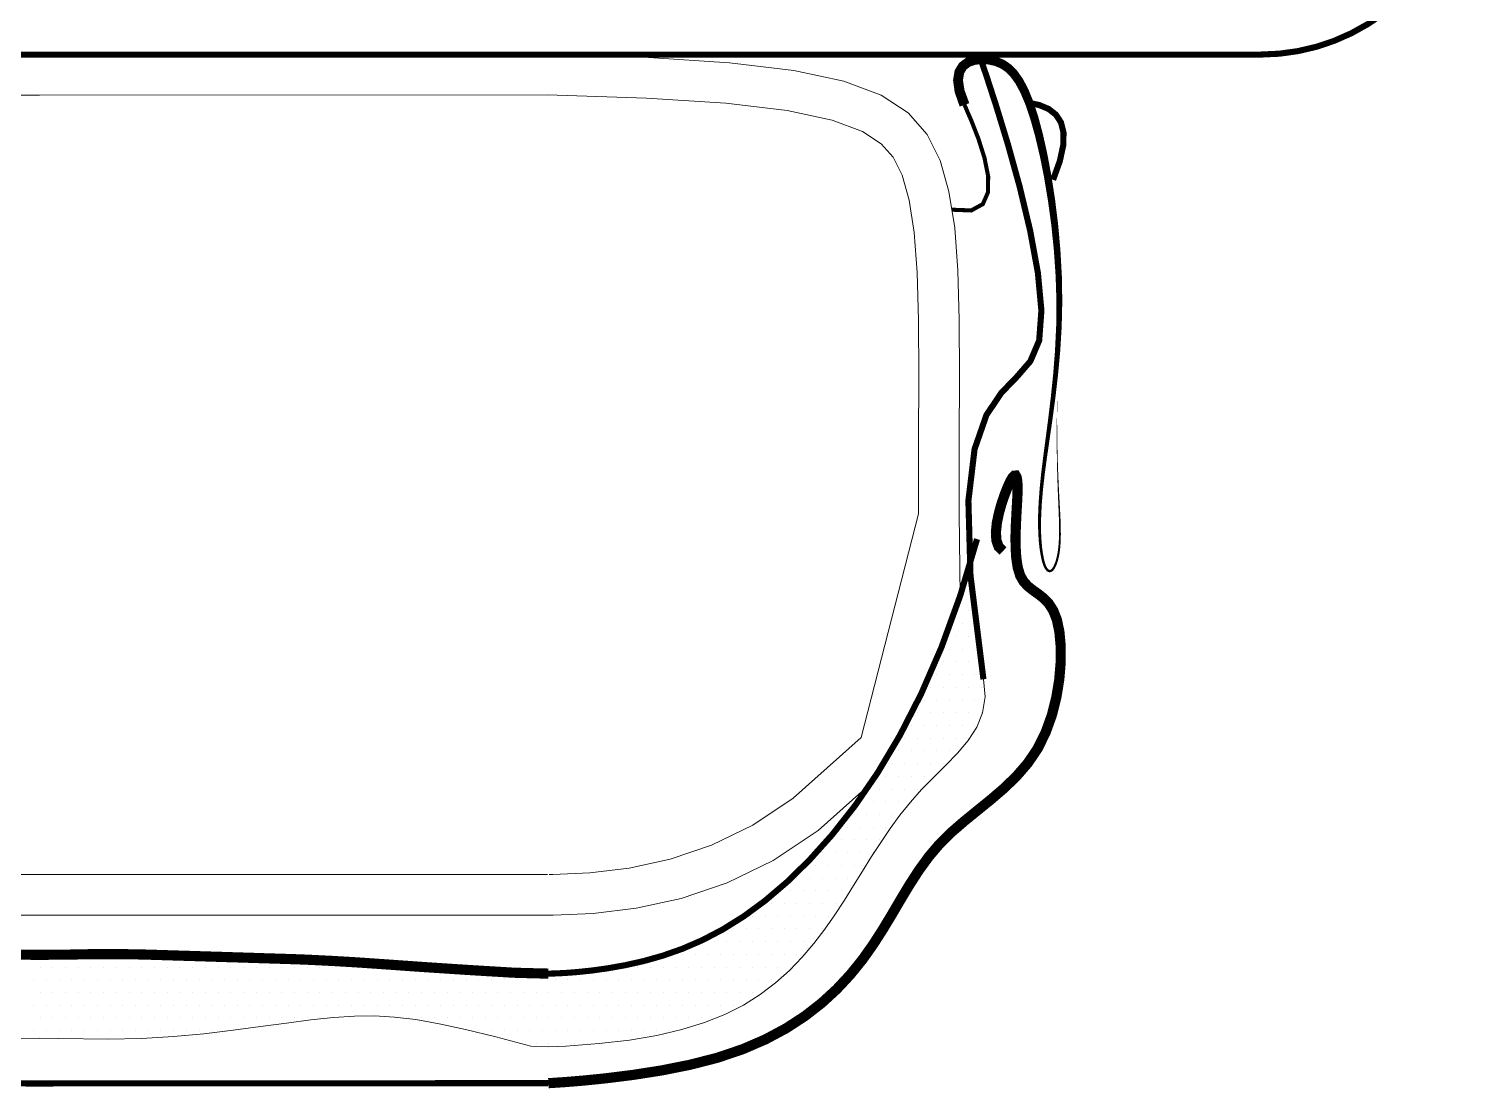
# Model space of a CAD drawing. Header units: millimetres. Extents: x 15905 to 65459, y 54615 to 76704.
# Drawn here: x 50284 to 50990, y 58424 to 58945 of the extents above; entities that cross this region are included whole.
import ezdxf

# ---------------------------------------------------------------- set-up
doc = ezdxf.new("R2010")
doc.units = ezdxf.units.MM
doc.layers.add('Столы', color=250, linetype='Continuous', lineweight=5)

# ---------------------------------------------------------------- blocks, each defined once
blk = doc.blocks.new('ОГ54_на6персон_стол1400х900')
for p, q in [((0, -620.68), (-250, -620.52)), ((0, -620.68), (250, -620.52)), ((-249.36, -640.51), (0, -640.67)), ((249.36, -640.51), (0, -640.67)), ((298.15, -642.07), (249.36, -640.51)), ((337.11, -644.6), (298.15, -642.07)), ((367.31, -648.25), (337.11, -644.6)), ((389.47, -652.99), (367.31, -648.25)), ((404.42, -658.56), (389.47, -652.99)), ((413.57, -664.5), (404.42, -658.56)), ((419.35, -671.11), (413.57, -664.5)), ((423.76, -679.98), (419.35, -671.11)), ((427.27, -692.27), (423.76, -679.98)), ((429.75, -708.17), (427.27, -692.27)), ((431.23, -727.81), (429.75, -708.17)), ((431.88, -751.29), (431.23, -727.81)), ((432, -778.76), (431.88, -751.29)), ((431.89, -810.39), (432, -778.76)), ((431.89, -846.4), (431.89, -810.39)), ((403.61, -956.23), (431.89, -846.4)), ((456.47, -881.63), (456.47, -881.63)), ((453.35, -887.88), (453.35, -887.88)), ((456.47, -894.13), (456.47, -894.13)), ((453.35, -900.38), (453.35, -900.38)), ((459.6, -900.38), (459.6, -900.38)), ((450.22, -906.63), (450.22, -906.63)), ((456.47, -906.63), (456.47, -906.63)), ((447.1, -912.88), (447.1, -912.88)), ((453.35, -912.88), (453.35, -912.88)), ((459.6, -912.88), (459.6, -912.88)), ((440.85, -925.38), (440.85, -925.38)), ((443.97, -919.13), (443.97, -919.13)), ((447.1, -925.38), (447.1, -925.38)), ((450.22, -919.13), (450.22, -919.13)), ((453.35, -925.38), (453.35, -925.38)), ((456.47, -919.13), (456.47, -919.13)), ((459.6, -925.38), (459.6, -925.38)), ((437.72, -931.63), (437.72, -931.63)), ((443.97, -931.63), (443.97, -931.63)), ((450.22, -931.63), (450.22, -931.63)), ((456.47, -931.63), (456.47, -931.63)), ((462.72, -931.63), (462.72, -931.63)), ((463.78, -927.72), (464.58, -936.38)), ((434.6, -937.88), (434.6, -937.88)), ((440.85, -937.88), (440.85, -937.88)), ((447.1, -937.88), (447.1, -937.88)), ((453.35, -937.88), (453.35, -937.88)), ((459.6, -937.88), (459.6, -937.88)), ((464.58, -936.38), (463.36, -944.17)), ((431.47, -944.13), (431.47, -944.13)), ((437.72, -944.13), (437.72, -944.13)), ((443.97, -944.13), (443.97, -944.13)), ((450.22, -944.13), (450.22, -944.13)), ((456.47, -944.13), (456.47, -944.13)), ((463.36, -944.17), (460.47, -951.27)), ((462.72, -944.13), (462.72, -944.13)), ((428.35, -950.38), (428.35, -950.38)), ((434.6, -950.38), (434.6, -950.38)), ((440.85, -950.38), (440.85, -950.38)), ((447.1, -950.38), (447.1, -950.38)), ((453.35, -950.38), (453.35, -950.38)), ((460.47, -951.27), (456.26, -957.82)), ((459.6, -950.38), (459.6, -950.38)), ((403.61, -956.23), (370.33, -986.13)), ((425.22, -956.63), (425.22, -956.63)), ((431.47, -956.63), (431.47, -956.63)), ((437.72, -956.63), (437.72, -956.63)), ((443.97, -956.63), (443.97, -956.63)), ((450.22, -956.63), (450.22, -956.63)), ((456.26, -957.82), (451.1, -963.99)), ((456.47, -956.63), (456.47, -956.63)), ((422.1, -962.88), (422.1, -962.88)), ((428.35, -962.88), (428.35, -962.88)), ((434.6, -962.88), (434.6, -962.88)), ((440.85, -962.88), (440.85, -962.88)), ((451.1, -963.99), (445.33, -969.94)), ((447.1, -962.88), (447.1, -962.88)), ((415.85, -975.38), (415.85, -975.38)), ((418.97, -969.13), (418.97, -969.13)), ((422.1, -975.38), (422.1, -975.38)), ((425.22, -969.13), (425.22, -969.13)), ((428.35, -975.38), (428.35, -975.38)), ((431.47, -969.13), (431.47, -969.13)), ((434.6, -975.38), (434.6, -975.38)), ((437.72, -969.13), (437.72, -969.13)), ((445.33, -969.94), (439.32, -975.83)), ((443.97, -969.13), (443.97, -969.13)), ((406.47, -981.63), (406.47, -981.63)), ((412.72, -981.63), (412.72, -981.63)), ((418.97, -981.63), (418.97, -981.63)), ((425.22, -981.63), (425.22, -981.63)), ((433.41, -981.81), (427.89, -988.03)), ((431.47, -981.63), (431.47, -981.63)), ((439.32, -975.83), (433.41, -981.81)), ((370.33, -986.13), (350.46, -999.37)), ((403.96, -982.8), (382.62, -1001.97)), ((403.35, -987.88), (403.35, -987.88)), ((409.6, -987.88), (409.6, -987.88)), ((415.85, -987.88), (415.85, -987.88)), ((422.1, -987.88), (422.1, -987.88)), ((427.89, -988.03), (422.75, -994.47)), ((428.35, -987.88), (428.35, -987.88)), ((400.22, -994.13), (400.22, -994.13)), ((406.47, -994.13), (406.47, -994.13)), ((412.72, -994.13), (412.72, -994.13)), ((422.75, -994.47), (417.92, -1001.11)), ((418.97, -994.13), (418.97, -994.13)), ((350.46, -999.37), (330.2, -1009.18)), ((382.62, -1001.97), (360.41, -1016.77)), ((397.1, -1000.38), (397.1, -1000.38)), ((403.35, -1000.38), (403.35, -1000.38)), ((409.6, -1000.38), (409.6, -1000.38)), ((417.92, -1001.11), (413.3, -1007.92)), ((415.85, -1000.38), (415.85, -1000.38)), ((330.2, -1009.18), (309.85, -1016.07)), ((387.72, -1006.63), (387.72, -1006.63)), ((393.97, -1006.63), (393.97, -1006.63)), ((400.22, -1006.63), (400.22, -1006.63)), ((406.47, -1006.63), (406.47, -1006.63)), ((413.3, -1007.92), (408.83, -1014.87)), ((412.72, -1006.63), (412.72, -1006.63)), ((309.85, -1016.07), (289.77, -1020.48)), ((360.41, -1016.77), (337.79, -1027.73)), ((384.6, -1012.88), (384.6, -1012.88)), ((390.85, -1012.88), (390.85, -1012.88)), ((397.1, -1012.88), (397.1, -1012.88)), ((403.35, -1012.88), (403.35, -1012.88)), ((408.83, -1014.87), (404.42, -1021.93)), ((409.6, -1012.88), (409.6, -1012.88)), ((-247.89, -1023.66), (0, -1023.66)), ((247.89, -1023.66), (0, -1023.66)), ((247.89, -1023.66), (249.61, -1023.63)), ((252.11, -1023.66), (250.39, -1023.63)), ((270.38, -1022.87), (252.11, -1023.66)), ((289.77, -1020.48), (270.38, -1022.87)), ((381.47, -1019.13), (381.47, -1019.13)), ((387.72, -1019.13), (387.72, -1019.13)), ((393.97, -1019.13), (393.97, -1019.13)), ((404.42, -1021.93), (399.99, -1029.06)), ((400.22, -1019.13), (400.22, -1019.13)), ((337.79, -1027.73), (315.22, -1035.37)), ((362.72, -1031.63), (362.72, -1031.63)), ((368.97, -1031.63), (368.97, -1031.63)), ((372.1, -1025.38), (372.1, -1025.38)), ((375.22, -1031.63), (375.22, -1031.63)), ((378.35, -1025.38), (378.35, -1025.38)), ((381.47, -1031.63), (381.47, -1031.63)), ((384.6, -1025.38), (384.6, -1025.38)), ((387.72, -1031.63), (387.72, -1031.63)), ((390.85, -1025.38), (390.85, -1025.38)), ((393.97, -1031.63), (393.97, -1031.63)), ((399.99, -1029.06), (395.47, -1036.24)), ((397.1, -1025.38), (397.1, -1025.38)), ((315.22, -1035.37), (293.15, -1040.22)), ((359.6, -1037.88), (359.6, -1037.88)), ((365.85, -1037.88), (365.85, -1037.88)), ((372.1, -1037.88), (372.1, -1037.88)), ((378.35, -1037.88), (378.35, -1037.88)), ((384.6, -1037.88), (384.6, -1037.88)), ((395.47, -1036.24), (390.76, -1043.42)), ((390.85, -1037.88), (390.85, -1037.88)), ((0, -1043.67), (-252.35, -1043.67)), ((0, -1043.67), (252.35, -1043.67)), ((247.65, -1043.67), (250, -1043.62)), ((252.35, -1043.67), (250, -1043.62)), ((272.04, -1042.81), (252.35, -1043.67)), ((293.15, -1040.22), (272.04, -1042.81)), ((350.22, -1044.13), (350.22, -1044.13)), ((356.47, -1044.13), (356.47, -1044.13)), ((362.72, -1044.13), (362.72, -1044.13)), ((368.97, -1044.13), (368.97, -1044.13)), ((375.22, -1044.13), (375.22, -1044.13)), ((381.47, -1044.13), (381.47, -1044.13)), ((390.76, -1043.42), (385.79, -1050.55)), ((387.72, -1044.13), (387.72, -1044.13)), ((340.85, -1050.38), (340.85, -1050.38)), ((347.1, -1050.38), (347.1, -1050.38)), ((353.35, -1050.38), (353.35, -1050.38)), ((359.6, -1050.38), (359.6, -1050.38)), ((365.85, -1050.38), (365.85, -1050.38)), ((372.1, -1050.38), (372.1, -1050.38)), ((378.35, -1050.38), (378.35, -1050.38)), ((385.79, -1050.55), (380.48, -1057.54)), ((384.6, -1050.38), (384.6, -1050.38)), ((325.22, -1056.63), (325.22, -1056.63)), ((331.47, -1056.63), (331.47, -1056.63)), ((337.72, -1056.63), (337.72, -1056.63)), ((343.97, -1056.63), (343.97, -1056.63)), ((350.22, -1056.63), (350.22, -1056.63)), ((356.47, -1056.63), (356.47, -1056.63)), ((362.72, -1056.63), (362.72, -1056.63)), ((368.97, -1056.63), (368.97, -1056.63)), ((380.48, -1057.54), (374.74, -1064.32)), ((375.22, -1056.63), (375.22, -1056.63)), ((40.85, -1062.88), (40.85, -1062.88)), ((309.6, -1062.88), (309.6, -1062.88)), ((315.85, -1062.88), (315.85, -1062.88)), ((322.1, -1062.88), (322.1, -1062.88)), ((328.35, -1062.88), (328.35, -1062.88)), ((334.6, -1062.88), (334.6, -1062.88)), ((340.85, -1062.88), (340.85, -1062.88)), ((347.1, -1062.88), (347.1, -1062.88)), ((353.35, -1062.88), (353.35, -1062.88)), ((359.6, -1062.88), (359.6, -1062.88)), ((365.85, -1062.88), (365.85, -1062.88)), ((374.74, -1064.32), (368.5, -1070.82)), ((372.1, -1062.88), (372.1, -1062.88)), ((0.22, -1069.13), (0.22, -1069.13)), ((6.47, -1069.13), (6.47, -1069.13)), ((12.72, -1069.13), (12.72, -1069.13)), ((18.97, -1069.13), (18.97, -1069.13)), ((25.22, -1069.13), (25.22, -1069.13)), ((31.47, -1069.13), (31.47, -1069.13)), ((37.72, -1069.13), (37.72, -1069.13)), ((43.97, -1069.13), (43.97, -1069.13)), ((50.22, -1069.13), (50.22, -1069.13)), ((56.47, -1069.13), (56.47, -1069.13)), ((62.72, -1069.13), (62.72, -1069.13)), ((68.97, -1069.13), (68.97, -1069.13)), ((75.22, -1069.13), (75.22, -1069.13)), ((81.47, -1069.13), (81.47, -1069.13)), ((87.72, -1069.13), (87.72, -1069.13)), ((93.97, -1069.13), (93.97, -1069.13)), ((100.22, -1069.13), (100.22, -1069.13)), ((106.47, -1069.13), (106.47, -1069.13)), ((112.72, -1069.13), (112.72, -1069.13)), ((118.97, -1069.13), (118.97, -1069.13)), ((125.22, -1069.13), (125.22, -1069.13)), ((131.47, -1069.13), (131.47, -1069.13)), ((137.72, -1069.13), (137.72, -1069.13)), ((143.97, -1069.13), (143.97, -1069.13)), ((150.22, -1069.13), (150.22, -1069.13)), ((156.47, -1069.13), (156.47, -1069.13)), ((162.72, -1069.13), (162.72, -1069.13)), ((168.97, -1069.13), (168.97, -1069.13)), ((175.22, -1069.13), (175.22, -1069.13)), ((181.47, -1069.13), (181.47, -1069.13)), ((187.72, -1069.13), (187.72, -1069.13)), ((287.72, -1069.13), (287.72, -1069.13)), ((293.97, -1069.13), (293.97, -1069.13)), ((300.22, -1069.13), (300.22, -1069.13)), ((306.47, -1069.13), (306.47, -1069.13)), ((312.72, -1069.13), (312.72, -1069.13)), ((318.97, -1069.13), (318.97, -1069.13)), ((325.22, -1069.13), (325.22, -1069.13)), ((331.47, -1069.13), (331.47, -1069.13)), ((337.72, -1069.13), (337.72, -1069.13)), ((343.97, -1069.13), (343.97, -1069.13)), ((350.22, -1069.13), (350.22, -1069.13)), ((356.47, -1069.13), (356.47, -1069.13)), ((368.5, -1070.82), (361.65, -1076.95)), ((362.72, -1069.13), (362.72, -1069.13)), ((368.97, -1069.13), (368.97, -1069.13)), ((-2.9, -1075.38), (-2.9, -1075.38)), ((3.35, -1075.38), (3.35, -1075.38)), ((9.6, -1075.38), (9.6, -1075.38)), ((15.85, -1075.38), (15.85, -1075.38)), ((22.1, -1075.38), (22.1, -1075.38)), ((28.35, -1075.38), (28.35, -1075.38)), ((34.6, -1075.38), (34.6, -1075.38)), ((40.85, -1075.38), (40.85, -1075.38)), ((47.1, -1075.38), (47.1, -1075.38)), ((53.35, -1075.38), (53.35, -1075.38)), ((59.6, -1075.38), (59.6, -1075.38)), ((65.85, -1075.38), (65.85, -1075.38)), ((72.1, -1075.38), (72.1, -1075.38)), ((78.35, -1075.38), (78.35, -1075.38)), ((84.6, -1075.38), (84.6, -1075.38)), ((90.85, -1075.38), (90.85, -1075.38)), ((97.1, -1075.38), (97.1, -1075.38)), ((103.35, -1075.38), (103.35, -1075.38)), ((109.6, -1075.38), (109.6, -1075.38)), ((115.85, -1075.38), (115.85, -1075.38)), ((122.1, -1075.38), (122.1, -1075.38)), ((128.35, -1075.38), (128.35, -1075.38)), ((134.6, -1075.38), (134.6, -1075.38)), ((140.85, -1075.38), (140.85, -1075.38)), ((147.1, -1075.38), (147.1, -1075.38)), ((153.35, -1075.38), (153.35, -1075.38)), ((159.6, -1075.38), (159.6, -1075.38)), ((165.85, -1075.38), (165.85, -1075.38)), ((172.1, -1075.38), (172.1, -1075.38)), ((178.35, -1075.38), (178.35, -1075.38)), ((184.6, -1075.38), (184.6, -1075.38)), ((190.85, -1075.38), (190.85, -1075.38)), ((197.1, -1075.38), (197.1, -1075.38)), ((203.35, -1075.38), (203.35, -1075.38)), ((209.6, -1075.38), (209.6, -1075.38)), ((215.85, -1075.38), (215.85, -1075.38)), ((222.1, -1075.38), (222.1, -1075.38)), ((228.35, -1075.38), (228.35, -1075.38)), ((234.6, -1075.38), (234.6, -1075.38)), ((240.85, -1075.38), (240.85, -1075.38)), ((247.1, -1075.38), (247.1, -1075.38)), ((253.35, -1075.38), (253.35, -1075.38)), ((259.6, -1075.38), (259.6, -1075.38)), ((265.85, -1075.38), (265.85, -1075.38)), ((272.1, -1075.38), (272.1, -1075.38)), ((278.35, -1075.38), (278.35, -1075.38)), ((284.6, -1075.38), (284.6, -1075.38)), ((290.85, -1075.38), (290.85, -1075.38)), ((297.1, -1075.38), (297.1, -1075.38)), ((303.35, -1075.38), (303.35, -1075.38)), ((309.6, -1075.38), (309.6, -1075.38)), ((315.85, -1075.38), (315.85, -1075.38)), ((322.1, -1075.38), (322.1, -1075.38)), ((328.35, -1075.38), (328.35, -1075.38)), ((334.6, -1075.38), (334.6, -1075.38)), ((340.85, -1075.38), (340.85, -1075.38)), ((347.1, -1075.38), (347.1, -1075.38)), ((353.35, -1075.38), (353.35, -1075.38)), ((361.65, -1076.95), (354.13, -1082.64)), ((359.6, -1075.38), (359.6, -1075.38)), ((-2.9, -1087.88), (-2.9, -1087.88)), ((0.22, -1081.63), (0.22, -1081.63)), ((3.35, -1087.88), (3.35, -1087.88)), ((6.47, -1081.63), (6.47, -1081.63)), ((9.6, -1087.88), (9.6, -1087.88)), ((12.72, -1081.63), (12.72, -1081.63)), ((15.85, -1087.88), (15.85, -1087.88)), ((18.97, -1081.63), (18.97, -1081.63)), ((22.1, -1087.88), (22.1, -1087.88)), ((25.22, -1081.63), (25.22, -1081.63)), ((28.35, -1087.88), (28.35, -1087.88)), ((31.47, -1081.63), (31.47, -1081.63)), ((34.6, -1087.88), (34.6, -1087.88)), ((37.72, -1081.63), (37.72, -1081.63)), ((40.85, -1087.88), (40.85, -1087.88)), ((43.97, -1081.63), (43.97, -1081.63)), ((47.1, -1087.88), (47.1, -1087.88)), ((50.22, -1081.63), (50.22, -1081.63)), ((53.35, -1087.88), (53.35, -1087.88)), ((56.47, -1081.63), (56.47, -1081.63)), ((59.6, -1087.88), (59.6, -1087.88)), ((62.72, -1081.63), (62.72, -1081.63)), ((65.85, -1087.88), (65.85, -1087.88)), ((68.97, -1081.63), (68.97, -1081.63)), ((72.1, -1087.88), (72.1, -1087.88)), ((75.22, -1081.63), (75.22, -1081.63)), ((78.35, -1087.88), (78.35, -1087.88)), ((81.47, -1081.63), (81.47, -1081.63)), ((84.6, -1087.88), (84.6, -1087.88)), ((87.72, -1081.63), (87.72, -1081.63)), ((90.85, -1087.88), (90.85, -1087.88)), ((93.97, -1081.63), (93.97, -1081.63)), ((97.1, -1087.88), (97.1, -1087.88)), ((100.22, -1081.63), (100.22, -1081.63)), ((103.35, -1087.88), (103.35, -1087.88)), ((106.47, -1081.63), (106.47, -1081.63)), ((109.6, -1087.88), (109.6, -1087.88)), ((112.72, -1081.63), (112.72, -1081.63)), ((115.85, -1087.88), (115.85, -1087.88)), ((118.97, -1081.63), (118.97, -1081.63)), ((122.1, -1087.88), (122.1, -1087.88)), ((125.22, -1081.63), (125.22, -1081.63)), ((128.35, -1087.88), (128.35, -1087.88)), ((131.47, -1081.63), (131.47, -1081.63)), ((134.6, -1087.88), (134.6, -1087.88)), ((137.72, -1081.63), (137.72, -1081.63)), ((140.85, -1087.88), (140.85, -1087.88)), ((143.97, -1081.63), (143.97, -1081.63)), ((147.1, -1087.88), (147.1, -1087.88)), ((150.22, -1081.63), (150.22, -1081.63)), ((153.35, -1087.88), (153.35, -1087.88)), ((156.47, -1081.63), (156.47, -1081.63)), ((159.6, -1087.88), (159.6, -1087.88)), ((162.72, -1081.63), (162.72, -1081.63)), ((165.85, -1087.88), (165.85, -1087.88)), ((168.97, -1081.63), (168.97, -1081.63)), ((172.1, -1087.88), (172.1, -1087.88)), ((175.22, -1081.63), (175.22, -1081.63)), ((178.35, -1087.88), (178.35, -1087.88)), ((181.47, -1081.63), (181.47, -1081.63)), ((184.6, -1087.88), (184.6, -1087.88)), ((187.72, -1081.63), (187.72, -1081.63)), ((190.85, -1087.88), (190.85, -1087.88)), ((193.97, -1081.63), (193.97, -1081.63)), ((197.1, -1087.88), (197.1, -1087.88)), ((200.22, -1081.63), (200.22, -1081.63)), ((203.35, -1087.88), (203.35, -1087.88)), ((206.47, -1081.63), (206.47, -1081.63)), ((209.6, -1087.88), (209.6, -1087.88)), ((212.72, -1081.63), (212.72, -1081.63)), ((215.85, -1087.88), (215.85, -1087.88)), ((218.97, -1081.63), (218.97, -1081.63)), ((222.1, -1087.88), (222.1, -1087.88)), ((225.22, -1081.63), (225.22, -1081.63)), ((228.35, -1087.88), (228.35, -1087.88)), ((231.47, -1081.63), (231.47, -1081.63)), ((234.6, -1087.88), (234.6, -1087.88)), ((237.72, -1081.63), (237.72, -1081.63)), ((240.85, -1087.88), (240.85, -1087.88)), ((243.97, -1081.63), (243.97, -1081.63)), ((247.1, -1087.88), (247.1, -1087.88)), ((250.22, -1081.63), (250.22, -1081.63)), ((253.35, -1087.88), (253.35, -1087.88)), ((256.47, -1081.63), (256.47, -1081.63)), ((259.6, -1087.88), (259.6, -1087.88)), ((262.72, -1081.63), (262.72, -1081.63)), ((265.85, -1087.88), (265.85, -1087.88)), ((268.97, -1081.63), (268.97, -1081.63)), ((272.1, -1087.88), (272.1, -1087.88)), ((275.22, -1081.63), (275.22, -1081.63)), ((278.35, -1087.88), (278.35, -1087.88)), ((281.47, -1081.63), (281.47, -1081.63)), ((284.6, -1087.88), (284.6, -1087.88)), ((287.72, -1081.63), (287.72, -1081.63)), ((290.85, -1087.88), (290.85, -1087.88)), ((293.97, -1081.63), (293.97, -1081.63)), ((297.1, -1087.88), (297.1, -1087.88)), ((300.22, -1081.63), (300.22, -1081.63)), ((303.35, -1087.88), (303.35, -1087.88)), ((306.47, -1081.63), (306.47, -1081.63)), ((309.6, -1087.88), (309.6, -1087.88)), ((312.72, -1081.63), (312.72, -1081.63)), ((315.85, -1087.88), (315.85, -1087.88)), ((318.97, -1081.63), (318.97, -1081.63)), ((322.1, -1087.88), (322.1, -1087.88)), ((325.22, -1081.63), (325.22, -1081.63)), ((328.35, -1087.88), (328.35, -1087.88)), ((331.47, -1081.63), (331.47, -1081.63)), ((334.6, -1087.88), (334.6, -1087.88)), ((345.86, -1087.81), (336.73, -1092.41)), ((337.72, -1081.63), (337.72, -1081.63)), ((340.85, -1087.88), (340.85, -1087.88)), ((343.97, -1081.63), (343.97, -1081.63)), ((354.13, -1082.64), (345.86, -1087.81)), ((350.22, -1081.63), (350.22, -1081.63)), ((0.22, -1094.13), (0.22, -1094.13)), ((6.47, -1094.13), (6.47, -1094.13)), ((12.72, -1094.13), (12.72, -1094.13)), ((18.97, -1094.13), (18.97, -1094.13)), ((25.22, -1094.13), (25.22, -1094.13)), ((31.47, -1094.13), (31.47, -1094.13)), ((37.72, -1094.13), (37.72, -1094.13)), ((43.97, -1094.13), (43.97, -1094.13)), ((50.22, -1094.13), (50.22, -1094.13)), ((56.47, -1094.13), (56.47, -1094.13)), ((62.72, -1094.13), (62.72, -1094.13)), ((68.97, -1094.13), (68.97, -1094.13)), ((75.22, -1094.13), (75.22, -1094.13)), ((81.47, -1094.13), (81.47, -1094.13)), ((87.72, -1094.13), (87.72, -1094.13)), ((93.97, -1094.13), (93.97, -1094.13)), ((100.22, -1094.13), (100.22, -1094.13)), ((106.47, -1094.13), (106.47, -1094.13)), ((112.72, -1094.13), (112.72, -1094.13)), ((118.97, -1094.13), (118.97, -1094.13)), ((125.22, -1094.13), (125.22, -1094.13)), ((131.47, -1094.13), (131.47, -1094.13)), ((137.72, -1094.13), (137.72, -1094.13)), ((175.22, -1094.13), (175.22, -1094.13)), ((181.47, -1094.13), (181.47, -1094.13)), ((187.72, -1094.13), (187.72, -1094.13)), ((193.97, -1094.13), (193.97, -1094.13)), ((200.22, -1094.13), (200.22, -1094.13)), ((206.47, -1094.13), (206.47, -1094.13)), ((212.72, -1094.13), (212.72, -1094.13)), ((218.97, -1094.13), (218.97, -1094.13)), ((225.22, -1094.13), (225.22, -1094.13)), ((231.47, -1094.13), (231.47, -1094.13)), ((237.72, -1094.13), (237.72, -1094.13)), ((243.97, -1094.13), (243.97, -1094.13)), ((250.22, -1094.13), (250.22, -1094.13)), ((256.47, -1094.13), (256.47, -1094.13)), ((262.72, -1094.13), (262.72, -1094.13)), ((268.97, -1094.13), (268.97, -1094.13)), ((275.22, -1094.13), (275.22, -1094.13)), ((281.47, -1094.13), (281.47, -1094.13)), ((287.72, -1094.13), (287.72, -1094.13)), ((293.97, -1094.13), (293.97, -1094.13)), ((300.22, -1094.13), (300.22, -1094.13)), ((306.47, -1094.13), (306.47, -1094.13)), ((312.72, -1094.13), (312.72, -1094.13)), ((318.97, -1094.13), (318.97, -1094.13)), ((325.22, -1094.13), (325.22, -1094.13)), ((336.73, -1092.41), (326.66, -1096.42)), ((-2.9, -1100.38), (-2.9, -1100.38)), ((3.35, -1100.38), (3.35, -1100.38)), ((9.6, -1100.38), (9.6, -1100.38)), ((15.85, -1100.38), (15.85, -1100.38)), ((22.1, -1100.38), (22.1, -1100.38)), ((28.35, -1100.38), (28.35, -1100.38)), ((34.6, -1100.38), (34.6, -1100.38)), ((40.85, -1100.38), (40.85, -1100.38)), ((47.1, -1100.38), (47.1, -1100.38)), ((53.35, -1100.38), (53.35, -1100.38)), ((59.6, -1100.38), (59.6, -1100.38)), ((65.85, -1100.38), (65.85, -1100.38)), ((72.1, -1100.38), (72.1, -1100.38)), ((78.35, -1100.38), (78.35, -1100.38)), ((84.6, -1100.38), (84.6, -1100.38)), ((90.85, -1100.38), (90.85, -1100.38)), ((215.85, -1100.38), (215.85, -1100.38)), ((222.1, -1100.38), (222.1, -1100.38)), ((228.35, -1100.38), (228.35, -1100.38)), ((234.6, -1100.38), (234.6, -1100.38)), ((240.85, -1100.38), (240.85, -1100.38)), ((247.1, -1100.38), (247.1, -1100.38)), ((253.35, -1100.38), (253.35, -1100.38)), ((259.6, -1100.38), (259.6, -1100.38)), ((265.85, -1100.38), (265.85, -1100.38)), ((272.1, -1100.38), (272.1, -1100.38)), ((278.35, -1100.38), (278.35, -1100.38)), ((284.6, -1100.38), (284.6, -1100.38)), ((290.85, -1100.38), (290.85, -1100.38)), ((297.1, -1100.38), (297.1, -1100.38)), ((315.55, -1099.86), (303.29, -1102.72)), ((303.35, -1100.38), (303.35, -1100.38)), ((309.6, -1100.38), (309.6, -1100.38)), ((326.66, -1096.42), (315.55, -1099.86)), ((241.38, -1107.97), (250, -1108.29)), ((243.97, -1106.63), (243.97, -1106.63)), ((258.62, -1107.97), (250, -1108.29)), ((250.22, -1106.63), (250.22, -1106.63)), ((256.47, -1106.63), (256.47, -1106.63)), ((274.92, -1106.77), (258.62, -1107.97)), ((262.72, -1106.63), (262.72, -1106.63)), ((268.97, -1106.63), (268.97, -1106.63)), ((289.78, -1105.03), (274.92, -1106.77)), ((303.29, -1102.72), (289.78, -1105.03))]:
    blk.add_line(p, q)
at = {"const_width": 3}
blk.add_lwpolyline([(-600, 279.32), (600, 279.32, -0.414214), (700, 179.32), (700, -520.68, -0.414214), (600, -620.68), (-600, -620.68, -0.414214), (-700, -520.68), (-700, 179.32, -0.414214)], format="xyb", close=True, dxfattribs=at)
for points in [[(452.33, -886.65), (451.89, -846.29), (451.89, -810.42), (452, -778.75), (451.88, -750.97), (451.21, -726.78), (449.64, -705.88), (446.84, -687.96), (442.48, -672.72), (436.11, -659.89), (426.79, -649.24), (413.46, -640.59), (395.09, -633.74), (370.6, -628.5), (338.96, -624.68), (299.11, -622.09), (250, -620.52)], [(241.38, -1107.97), (224.11, -1103.41), (209.24, -1099.75), (196.32, -1096.95), (184.88, -1094.95), (174.43, -1093.7), (164.51, -1093.15), (154.65, -1093.23), (144.38, -1093.9), (133.3, -1095.09), (121.37, -1096.64), (108.61, -1098.4), (95.06, -1100.21), (80.76, -1101.89), (65.72, -1103.3), (49.98, -1104.26), (33.59, -1104.62)], [(0, -1104.01), (-9.48, -1104.26), (-33.59, -1104.62)], [(0, -1104.01), (9.48, -1104.26), (33.59, -1104.62)]]:
    blk.add_lwpolyline(points)
blk.add_lwpolyline([(454.46, -645.42, 5, 4.91, 0), (452.04, -638.65, 4.91, 4.84, 0), (451.28, -633.31, 4.84, 4.78, 0), (451.91, -629.25, 4.78, 4.74, 0), (453.66, -626.34, 4.74, 4.7, 0), (456.27, -624.43, 4.7, 4.65, 0), (459.45, -623.38, 4.65, 4.61, 0), (462.94, -623.05, 4.61, 4.56, 0), (466.46, -623.3, 4.56, 4.52, 0), (469.8, -624.02, 4.52, 4.47, 0), (472.93, -625.31, 4.47, 4.43, 0), (475.87, -627.27, 4.43, 4.38, 0), (478.66, -630.04, 4.38, 4.32, 0), (481.3, -633.73, 4.32, 4.25, 0), (483.84, -638.46, 4.25, 4.17, 0), (486.29, -644.36, 4.17, 4.07, 0), (488.69, -651.56, 4.07, 3.95, 0), (491.03, -660.1, 3.95, 3.82, 0), (493.28, -669.86, 3.82, 3.68, 0), (495.36, -680.6, 3.68, 3.53, 0), (497.21, -692.13, 3.53, 3.37, 0), (498.78, -704.24, 3.37, 3.21, 0), (499.98, -716.72, 3.21, 3.05, 0), (500.77, -729.36, 3.05, 2.88, 0), (501.08, -741.95, 2.88, 2.72, 0), (500.87, -754.3, 2.72, 2.57, 0), (500.22, -766.32, 2.57, 2.41, 0), (499.23, -777.92, 2.41, 2.27, 0), (498.02, -789.02, 2.27, 2.13, 0), (496.68, -799.54, 2.13, 2, 0), (495.33, -809.41, 2, 1.88, 0), (494.06, -818.53, 1.88, 1.78, 0), (493, -826.84, 1.78, 1.68, 0), (492.21, -834.26, 1.68, 1.59, 0), (491.69, -840.85, 1.59, 1.52, 0), (491.41, -846.65, 1.52, 1.45, 0), (491.33, -851.72, 1.45, 1.4, 0), (491.42, -856.12, 1.4, 1.35, 0), (491.65, -859.91, 1.35, 1.3, 0), (491.97, -863.14, 1.3, 1.27, 0), (492.37, -865.87, 1.27, 1.24, 0), (492.8, -868.16, 1.24, 1.21, 0), (493.26, -870.04, 1.21, 1.19, 0), (493.75, -871.55, 1.19, 1.18, 0), (494.25, -872.71, 1.18, 1.16, 0), (494.77, -873.55, 1.16, 1.15, 0), (495.29, -874.12, 1.15, 1.14, 0), (495.81, -874.43, 1.14, 1.14, 0), (496.33, -874.53, 1.14, 1.13, 0), (496.83, -874.44, 1.13, 1.12, 0), (497.32, -874.17, 1.12, 1.12, 0), (497.8, -873.72, 1.12, 1.11, 0), (498.26, -873.11, 1.11, 1.09, 0), (498.7, -872.33, 1.09, 1.08, 0), (499.13, -871.4, 1.08, 1.07, 0), (499.53, -870.32, 1.07, 1.05, 0), (499.92, -869.09, 1.05, 1.03, 0), (500.27, -867.71, 1.03, 1.01, 0), (500.6, -866.14, 1.01, 0.986, 0), (500.88, -864.33, 0.986, 0.959, 0), (501.11, -862.21, 0.959, 0.926, 0), (501.27, -859.74, 0.926, 0.889, 0), (501.36, -856.86, 0.889, 0.846, 0), (501.37, -853.52, 0.846, 0.796, 0), (501.28, -849.67, 0.796, 0.738, 0), (501.09, -845.24, 0.738, 0.672, 0), (500.84, -840.12, 0.672, 0.595, 0), (500.56, -834.19, 0.595, 0.506, 0), (500.29, -827.34, 0.506, 0.404, 0), (500.06, -819.45, 0.404, 0.286, 0), (499.92, -810.39, 0.286, 0.152, 0), (499.9, -800.05, 0.152, 0, 0), (500.05, -788.31, 0, 0, 0)], format="xyseb")
for points, const_width in [([(463.78, -927.72), (457.41, -876.74), (456.38, -839.96), (459.42, -814.58), (465.25, -797.81), (472.62, -786.88), (480.24, -779), (486.84, -771.37), (491.16, -761.22), (492.25, -746.48), (490.53, -727.95), (486.72, -707.17), (481.59, -685.68), (475.86, -664.99), (470.27, -646.64), (465.58, -632.17), (462.51, -623.09)], 3), ([(497.99, -682.23), (501.31, -673.01), (502.97, -665.32), (503.13, -659.05), (501.89, -654.07), (499.4, -650.23), (495.79, -647.41), (491.18, -645.48), (485.71, -644.31)], 3), ([(454.46, -645.42), (457.84, -653.2), (461.34, -662.17), (464.31, -671.53), (466.09, -680.5), (466.03, -688.31), (463.48, -694.17), (457.76, -697.3), (448.24, -696.92)], 2), ([(473.43, -864.64), (471.24, -862.58), (470.13, -859.4), (469.9, -855.38), (470.37, -850.83), (471.37, -846.04), (472.7, -841.32), (474.2, -836.95), (475.66, -833.23), (476.95, -830.42), (478.04, -828.55), (478.93, -827.61), (479.62, -827.59), (480.11, -828.49), (480.42, -830.3), (480.55, -832.99), (480.5, -836.58), (480.29, -841), (480, -846.07), (479.72, -851.53), (479.55, -857.17), (479.58, -862.74), (479.9, -868), (480.61, -872.73), (481.81, -876.68), (483.53, -879.71), (485.7, -882.04), (488.15, -883.97), (490.76, -885.82), (493.37, -887.88), (495.85, -890.46), (498.06, -893.88), (499.85, -898.43), (501.1, -904.34), (501.74, -911.4), (501.73, -919.33), (501.03, -927.83), (499.59, -936.62), (497.36, -945.41), (494.3, -953.91), (490.36, -961.83), (485.54, -968.95), (479.98, -975.37), (473.89, -981.26), (467.46, -986.78), (460.88, -992.12), (454.35, -997.43), (448.05, -1002.89), (442.19, -1008.67), (436.9, -1014.9), (432.08, -1021.54), (427.57, -1028.5), (423.22, -1035.72), (418.87, -1043.12), (414.36, -1050.61), (409.54, -1058.11), (404.25, -1065.56), (398.34, -1072.87), (391.73, -1079.96), (384.34, -1086.76), (376.09, -1093.19), (366.91, -1099.18), (356.72, -1104.64), (345.45, -1109.51), (333.01, -1113.71), (319.47, -1117.18), (305.4, -1119.97), (291.52, -1122.14), (278.55, -1123.77), (267.2, -1124.92), (258.18, -1125.66), (252.21, -1126.06), (250, -1126.18)], 5), ([(460.63, -858.8), (452.35, -886.64), (443.16, -911.92), (433.22, -934.77), (422.71, -955.3), (411.79, -973.64), (400.62, -989.89), (389.36, -1004.18), (378.18, -1016.63), (367.22, -1027.35), (356.49, -1036.5), (346.01, -1044.2), (335.75, -1050.61), (325.73, -1055.86), (315.94, -1060.11), (306.37, -1063.48), (297.02, -1066.13), (287.93, -1068.18), (279.3, -1069.72), (271.34, -1070.83), (264.31, -1071.57), (258.42, -1072.02), (253.92, -1072.25), (251.04, -1072.33), (250, -1072.35)], 3), ([(-250, -1126.18), (0, -1126.33)], 3), ([(250, -1126.18), (0, -1126.33)], 3)]:
    blk.add_lwpolyline(points, dxfattribs=dict(const_width=const_width))
at = {"const_width": 5}
for points in [[(0, -1063.1, 0.000002), (-14.22, -1063.02, 0.007564), (-29.33, -1062.8, 0.000363), (-33.59, -1062.8)], [(0, -1063.1, -0.000002), (14.22, -1063.02, -0.007564), (29.33, -1062.8, -0.000363), (33.59, -1062.8)], [(250, -1072.35, -0.001352), (234.75, -1071.96, -0.00754), (232.02, -1071.85, -0.003774), (167.15, -1067.6, 0.007048), (132.4, -1065.55, 0.003273), (124.42, -1065.24, 0.000366), (52.95, -1063.02, 0.007564), (37.84, -1062.8, 0.000363), (33.59, -1062.8)]]:
    blk.add_lwpolyline(points, format="xyb", dxfattribs=at)

msp = doc.modelspace()

# ---------------------------------------------------------------- block references
at = {"layer": 'Столы'}
msp.add_blockref('ОГ54_на6персон_стол1400х900', (50288.85, 59553.09), dxfattribs=at)

doc.saveas('drawing.dxf')
